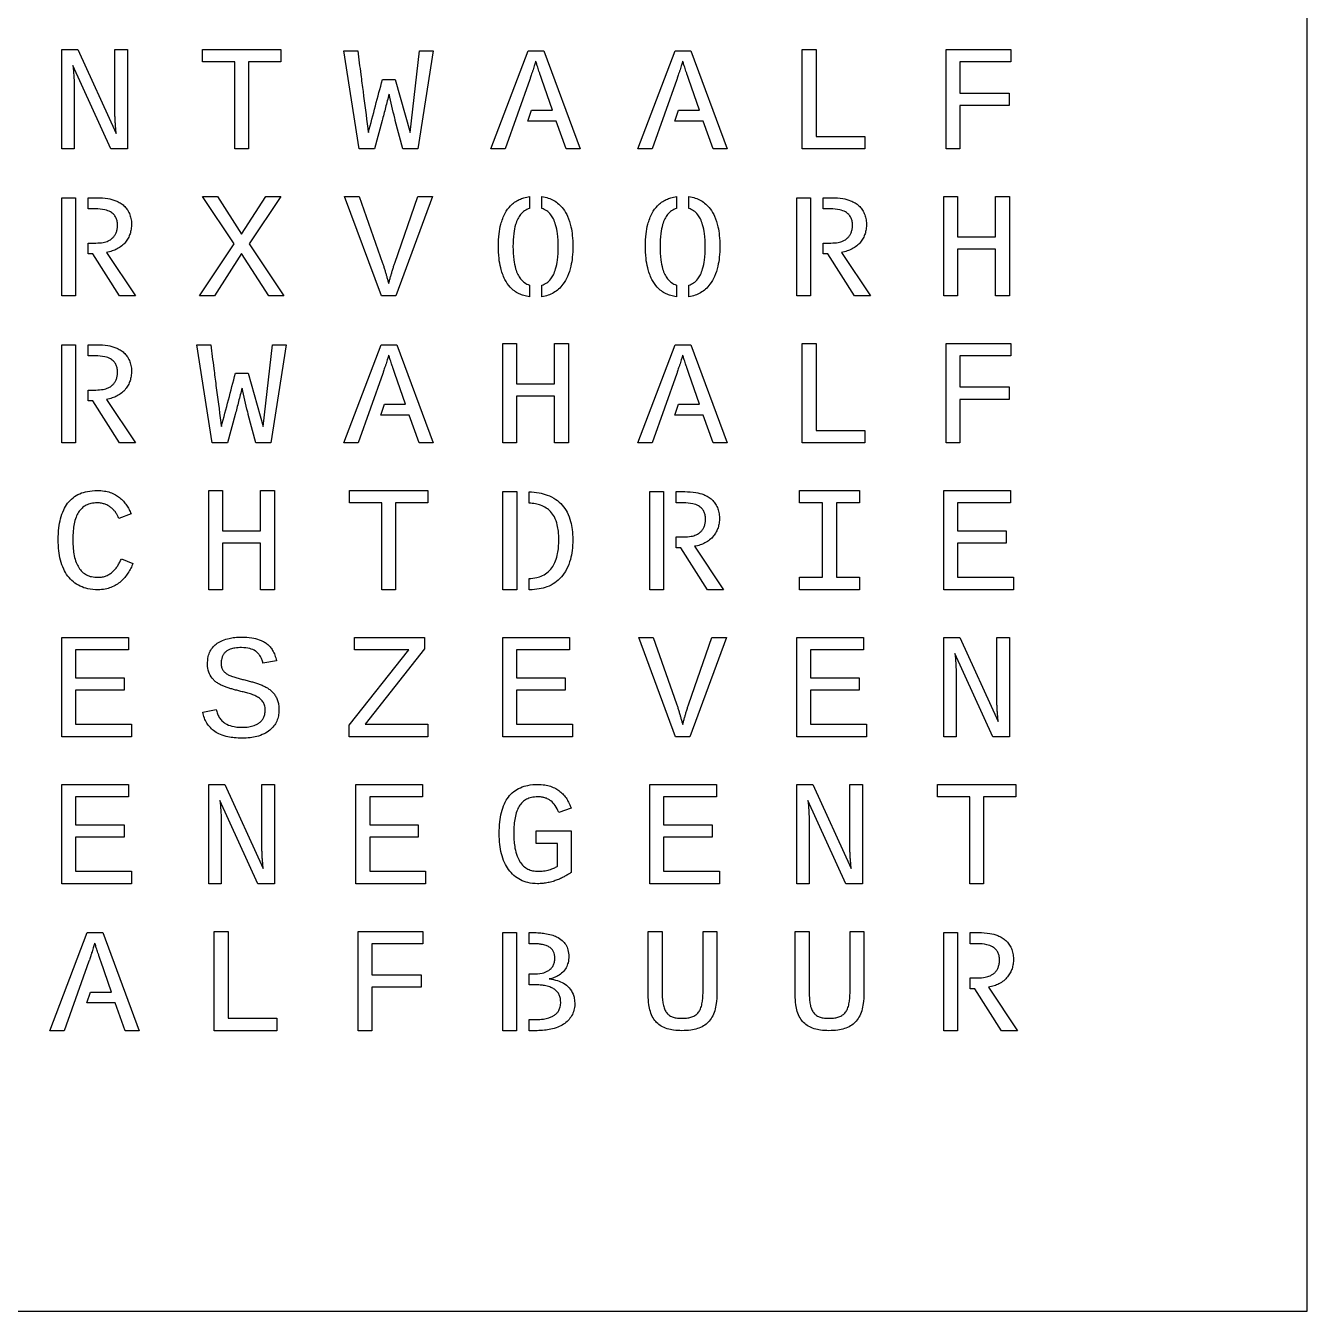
# Model space of a CAD drawing. Extents: x 0 to 550, y 0 to 550.
# Drawn here: x 259.4 to 550, y 0 to 291.6 of the extents above; entities that cross this region are included whole.
import ezdxf

# ---------------------------------------------------------------- set-up
doc = ezdxf.new("R2010")
doc.units = 0
doc.header["$MEASUREMENT"] = 0
for name, color, linetype in [('Rectangle', 7, 'Continuous'), ('ShapeString084', 7, 'Continuous'), ('ShapeString085', 7, 'Continuous'), ('ShapeString086', 7, 'Continuous'), ('ShapeString087', 7, 'Continuous'), ('ShapeString088', 7, 'Continuous'), ('ShapeString089', 7, 'Continuous'), ('ShapeString090', 7, 'Continuous'), ('ShapeString097', 7, 'Continuous'), ('ShapeString098', 7, 'Continuous'), ('ShapeString099', 7, 'Continuous'), ('ShapeString100', 7, 'Continuous'), ('ShapeString101', 7, 'Continuous'), ('ShapeString102', 7, 'Continuous'), ('ShapeString103', 7, 'Continuous'), ('ShapeString110', 7, 'Continuous'), ('ShapeString111', 7, 'Continuous'), ('ShapeString112', 7, 'Continuous'), ('ShapeString113', 7, 'Continuous'), ('ShapeString114', 7, 'Continuous'), ('ShapeString115', 7, 'Continuous'), ('ShapeString116', 7, 'Continuous'), ('ShapeString123', 7, 'Continuous'), ('ShapeString124', 7, 'Continuous'), ('ShapeString125', 7, 'Continuous'), ('ShapeString126', 7, 'Continuous'), ('ShapeString127', 7, 'Continuous'), ('ShapeString128', 7, 'Continuous'), ('ShapeString129', 7, 'Continuous'), ('ShapeString136', 7, 'Continuous'), ('ShapeString137', 7, 'Continuous'), ('ShapeString138', 7, 'Continuous'), ('ShapeString139', 7, 'Continuous'), ('ShapeString140', 7, 'Continuous'), ('ShapeString141', 7, 'Continuous'), ('ShapeString142', 7, 'Continuous'), ('ShapeString149', 7, 'Continuous'), ('ShapeString150', 7, 'Continuous'), ('ShapeString151', 7, 'Continuous'), ('ShapeString152', 7, 'Continuous'), ('ShapeString153', 7, 'Continuous'), ('ShapeString154', 7, 'Continuous'), ('ShapeString155', 7, 'Continuous'), ('ShapeString162', 7, 'Continuous'), ('ShapeString163', 7, 'Continuous'), ('ShapeString164', 7, 'Continuous'), ('ShapeString165', 7, 'Continuous'), ('ShapeString166', 7, 'Continuous'), ('ShapeString167', 7, 'Continuous'), ('ShapeString168', 7, 'Continuous')]:
    doc.layers.add(name, color=color, linetype=linetype)

msp = doc.modelspace()

# ---------------------------------------------------------------- linework, layer by layer
at = {"layer": 'Rectangle', "flags": 128}
msp.add_lwpolyline([(0, 0), (550, 0), (550, 550), (0, 550), (0, 0)], dxfattribs=at)
at = {"layer": 'ShapeString084', "flags": 128}
msp.add_lwpolyline([(279.92, 267.13, -0.003818), (279.85, 267.8, -0.003341), (279.78, 268.57, -0.006562), (279.72, 269.22, -0.005258), (279.67, 270.03, -0.006782), (279.63, 270.85, -0.006538), (279.62, 271.71), (279.62, 286.15), (282.46, 286.15), (282.46, 263.64), (278.67, 263.64), (270.09, 282.54, -0.000685), (270.16, 281.82, -0.000646), (270.22, 281.06, -0.005635), (270.27, 280.43, -0.004826), (270.31, 279.68, -0.006968), (270.35, 278.94, -0.00794), (270.36, 278.29), (270.36, 263.64), (267.55, 263.64), (267.55, 286.15), (271.21, 286.15), (279.92, 267.13)], format="xyb", dxfattribs=at)
at = {"layer": 'ShapeString085', "flags": 128}
msp.add_lwpolyline([(317.21, 286.15), (317.21, 283.34), (309.91, 283.34), (309.91, 263.64), (306.78, 263.64), (306.78, 283.34), (299.47, 283.34), (299.47, 286.15), (317.21, 286.15)], dxfattribs=at)
at = {"layer": 'ShapeString086', "flags": 128}
msp.add_lwpolyline([(343.18, 279.39), (346.57, 267.37), (348.69, 285.89), (351.8, 285.89), (348.33, 263.64), (344.9, 263.64), (343.19, 270.03, 0.001506), (343.06, 270.6, 0.000159), (341.77, 276.01, 0.000595), (340.98, 273.01, 0.0006), (340.21, 270.03), (338.46, 263.64), (335.03, 263.64), (331.55, 285.89), (334.67, 285.89, 0.000085), (335.37, 280.47, 0.00012), (335.87, 276.62, 0.000569), (336.96, 268.25, 0.005392), (337.09, 267.37, 0.000342), (338.69, 273.37, 0.000341), (340.29, 279.39), (343.18, 279.39)], format="xyb", dxfattribs=at)
at = {"layer": 'ShapeString087', "flags": 128}
msp.add_lwpolyline([(376.44, 279.37, -0.000968), (376.13, 280.26, -0.002249), (376, 280.65, -0.003753), (375.77, 281.28, -0.004226), (375.58, 281.85, 0.00036), (375.39, 282.44, 0.000476), (375.25, 282.88, 0.000745), (375.1, 283.32, 0.001649), (375.04, 283.51, 0.006409), (374.98, 283.32, 0.002846), (374.84, 282.87, -0.002773), (374.71, 282.43, -0.002084), (374.52, 281.84, -0.001507), (374.33, 281.27, -0.001325), (374.11, 280.62, -0.000655), (373.81, 279.67, -0.002101), (373.71, 279.37), (368.11, 263.64), (364.88, 263.64), (373.29, 285.89), (376.87, 285.89), (385.13, 263.64), (381.93, 263.64), (379.65, 269.94), (373.25, 269.94), (374.05, 272.4), (378.85, 272.4), (376.44, 279.37)], format="xyb", dxfattribs=at)
at = {"layer": 'ShapeString088', "flags": 128}
msp.add_lwpolyline([(418.46, 263.64), (415.26, 263.64), (412.99, 269.94), (406.58, 269.94), (407.38, 272.4), (412.19, 272.4), (409.78, 279.37, -0.001043), (409.46, 280.26, -0.002423), (409.33, 280.65, -0.003753), (409.1, 281.28, -0.004226), (408.91, 281.85, 0.000528), (408.72, 282.44, 0.000698), (408.58, 282.88, 0.000584), (408.44, 283.32, 0.001295), (408.37, 283.51, 0.006409), (408.31, 283.32, 0.002846), (408.17, 282.87, -0.002773), (408.04, 282.43, -0.002084), (407.86, 281.84, -0.001322), (407.67, 281.27, -0.001163), (407.45, 280.62, -0.000599), (407.14, 279.67, -0.00192), (407.04, 279.37), (401.45, 263.64), (398.22, 263.64), (406.62, 285.89), (410.21, 285.89), (418.46, 263.64)], format="xyb", dxfattribs=at)
at = {"layer": 'ShapeString089', "flags": 128}
msp.add_lwpolyline([(435.46, 263.64), (435.46, 286.15), (438.61, 286.15), (438.61, 266.46), (449.69, 266.46), (449.69, 263.64), (435.46, 263.64)], dxfattribs=at)
at = {"layer": 'ShapeString090', "flags": 128}
msp.add_lwpolyline([(471.24, 283.34), (471.24, 276.3), (482.38, 276.3), (482.38, 273.49), (471.24, 273.49), (471.24, 263.64), (468.08, 263.64), (468.08, 286.15), (482.78, 286.15), (482.78, 283.34), (471.24, 283.34)], dxfattribs=at)
at = {"layer": 'ShapeString097', "flags": 128}
msp.add_lwpolyline([(267.55, 252.56), (270.69, 252.56), (270.69, 230.31), (267.55, 230.31), (267.55, 252.56)], dxfattribs=at)
msp.add_lwpolyline([(277.7, 240.16), (284.29, 230.31), (280.67, 230.31), (274.63, 239.79), (273.52, 239.79), (273.52, 242.28), (275.32, 242.28, 0.044113), (276.96, 242.42, 0.061396), (278.09, 242.77, 0.047574), (278.73, 243.14, 0.052496), (279.24, 243.58, 0.053941), (279.64, 244.12, 0.050045), (279.95, 244.78, 0.041747), (280.14, 245.54, 0.039939), (280.2, 246.36, 0.052603), (280.1, 247.32, 0.064598), (279.84, 248.07, 0.076008), (279.35, 248.76, 0.070169), (278.62, 249.32, 0.079231), (277.33, 249.81, 0.050697), (275.19, 250.03), (273.52, 250.03), (273.52, 252.56), (275.5, 252.56, -0.039451), (278.02, 252.36, -0.054414), (279.79, 251.87, -0.043009), (280.82, 251.36, -0.048743), (281.64, 250.74, -0.054186), (282.35, 249.94, -0.052419), (282.89, 248.97, -0.050545), (283.25, 247.81, -0.050551), (283.37, 246.61, -0.036551), (283.28, 245.39, -0.042367), (283.04, 244.37, -0.048434), (282.63, 243.4, -0.046885), (282.03, 242.51, -0.051681), (281.15, 241.63, -0.050767), (280.09, 240.93, -0.042549), (279.01, 240.47, -0.037011), (277.7, 240.16)], format="xyb", dxfattribs=at)
at = {"layer": 'ShapeString098', "flags": 128}
msp.add_lwpolyline([(310.04, 242.07), (317.89, 230.31), (314.5, 230.31), (308.34, 239.88), (302.19, 230.31), (298.81, 230.31), (306.66, 242.07), (299.49, 252.82), (302.87, 252.82), (308.34, 244.26), (313.83, 252.82), (317.21, 252.82), (310.04, 242.07)], dxfattribs=at)
at = {"layer": 'ShapeString099', "flags": 128}
msp.add_lwpolyline([(348.32, 252.82), (351.63, 252.82), (343.31, 230.31), (340.05, 230.31), (331.71, 252.82), (335.03, 252.82), (340.31, 237.74, -0.006562), (340.56, 236.99, -0.006122), (340.81, 236.18, -0.001753), (341.05, 235.36, -0.002033), (341.25, 234.66, -0.00215), (341.48, 233.86, -0.002222), (341.69, 233.08, -0.00277), (341.9, 233.82, -0.002565), (342.12, 234.63, -0.001488), (342.32, 235.32, -0.001265), (342.56, 236.13, -0.003651), (342.82, 236.96, -0.003825), (343.08, 237.74), (348.32, 252.82)], format="xyb", dxfattribs=at)
at = {"layer": 'ShapeString100', "flags": 128}
for points in [[(369.88, 241.48, 0.02956), (370.06, 238.48, 0.042871), (370.48, 236.45, 0.040471), (370.99, 235.13, 0.051517), (371.58, 234.18, 0.073789), (372.51, 233.29, 0.077781), (373.61, 232.74), (373.61, 230.08, -0.037379), (372.34, 230.36, -0.041567), (371.25, 230.78, -0.046305), (370.2, 231.42, -0.045903), (369.27, 232.25, -0.071569), (368.05, 234.02, -0.054979), (367.09, 236.64, -0.033818), (366.71, 238.8, -0.026594), (366.56, 241.59, -0.028306), (366.72, 244.39, -0.036685), (367.12, 246.52, -0.056189), (368.11, 249.04, -0.072303), (369.34, 250.75, -0.045189), (370.26, 251.53, -0.045174), (371.3, 252.14, -0.040111), (372.37, 252.54, -0.036027), (373.61, 252.8), (373.61, 250.13, 0.07998), (372.51, 249.6, 0.076139), (371.57, 248.72, 0.052647), (370.99, 247.78, 0.041057), (370.47, 246.47, 0.042868), (370.06, 244.46, 0.029404), (369.88, 241.48)], [(376.41, 250.13), (376.41, 252.82, -0.044905), (377.88, 252.48, -0.049672), (379.13, 251.92, -0.052189), (380.27, 251.11, -0.04926), (381.27, 250.03, -0.061696), (382.27, 248.34, -0.048636), (383.03, 245.97, -0.029729), (383.33, 244.02, -0.023728), (383.45, 241.54, -0.024882), (383.32, 239.05, -0.030613), (383, 237.04, -0.047019), (382.23, 234.68, -0.057171), (381.2, 232.91, -0.048918), (380.22, 231.82, -0.051949), (379.1, 231, -0.049713), (377.87, 230.44, -0.045065), (376.41, 230.08), (376.41, 232.72, 0.08097), (377.52, 233.24, 0.07678), (378.46, 234.13, 0.052577), (379.04, 235.07, 0.040861), (379.55, 236.4, 0.042482), (379.96, 238.41, 0.029115), (380.14, 241.41, 0.029284), (379.96, 244.41, 0.042633), (379.55, 246.43, 0.040699), (379.04, 247.76, 0.052152), (378.45, 248.7, 0.075576), (377.52, 249.59, 0.07971), (376.41, 250.13)]]:
    msp.add_lwpolyline(points, format="xyb", dxfattribs=at)
at = {"layer": 'ShapeString101', "flags": 128}
for points in [[(399.9, 241.59, -0.028255), (400.06, 244.39, -0.036624), (400.46, 246.52, -0.056189), (401.44, 249.04, -0.072303), (402.68, 250.75, -0.045189), (403.59, 251.53, -0.045174), (404.63, 252.14, -0.040111), (405.7, 252.54, -0.036027), (406.94, 252.8), (406.94, 250.13, 0.07998), (405.84, 249.6, 0.076139), (404.9, 248.72, 0.052647), (404.32, 247.78, 0.041057), (403.81, 246.47, 0.042868), (403.39, 244.46, 0.029404), (403.22, 241.48, 0.02956), (403.39, 238.48, 0.042871), (403.81, 236.45, 0.040471), (404.33, 235.13, 0.051517), (404.91, 234.18, 0.073789), (405.84, 233.29, 0.077781), (406.94, 232.74), (406.94, 230.08, -0.037379), (405.67, 230.36, -0.041567), (404.58, 230.78, -0.046305), (403.53, 231.42, -0.045903), (402.61, 232.25, -0.071569), (401.39, 234.02, -0.054979), (400.43, 236.64, -0.033758), (400.05, 238.8, -0.026544), (399.9, 241.59)], [(414.6, 250.03, -0.061696), (415.6, 248.34, -0.048636), (416.36, 245.97, -0.029729), (416.66, 244.02, -0.023728), (416.78, 241.54, -0.024882), (416.66, 239.05, -0.030613), (416.33, 237.04, -0.047019), (415.56, 234.68, -0.057171), (414.54, 232.91, -0.048918), (413.55, 231.82, -0.051949), (412.43, 231, -0.049713), (411.2, 230.44, -0.045065), (409.75, 230.08), (409.75, 232.72, 0.08097), (410.85, 233.24, 0.07678), (411.79, 234.13, 0.052577), (412.37, 235.07, 0.040861), (412.89, 236.4, 0.042482), (413.3, 238.41, 0.029115), (413.47, 241.41, 0.029284), (413.3, 244.41, 0.042633), (412.88, 246.43, 0.040699), (412.37, 247.76, 0.052152), (411.79, 248.7, 0.075576), (410.85, 249.59, 0.07971), (409.75, 250.13), (409.75, 252.82, -0.044905), (411.22, 252.48, -0.049672), (412.46, 251.92, -0.052189), (413.6, 251.11, -0.04926), (414.6, 250.03)]]:
    msp.add_lwpolyline(points, format="xyb", dxfattribs=at)
at = {"layer": 'ShapeString102', "flags": 128}
msp.add_lwpolyline([(434.22, 252.56), (437.35, 252.56), (437.35, 230.31), (434.22, 230.31), (434.22, 252.56)], dxfattribs=at)
msp.add_lwpolyline([(441.3, 239.79), (440.19, 239.79), (440.19, 242.28), (441.99, 242.28, 0.044113), (443.63, 242.42, 0.061403), (444.76, 242.77, 0.047591), (445.4, 243.14, 0.052519), (445.9, 243.58, 0.053965), (446.31, 244.12, 0.050063), (446.62, 244.78, 0.041747), (446.81, 245.54, 0.039939), (446.87, 246.36, 0.052586), (446.77, 247.32, 0.064579), (446.5, 248.07, 0.076001), (446.01, 248.76, 0.070174), (445.29, 249.32, 0.079254), (444, 249.81, 0.050712), (441.86, 250.03), (440.19, 250.03), (440.19, 252.56), (442.17, 252.56, -0.03946), (444.69, 252.36, -0.05442), (446.45, 251.87, -0.043002), (447.49, 251.36, -0.048729), (448.31, 250.74, -0.054159), (449.01, 249.94, -0.052392), (449.55, 248.97, -0.050545), (449.91, 247.81, -0.050551), (450.04, 246.61, -0.036551), (449.95, 245.39, -0.042367), (449.71, 244.37, -0.048209), (449.3, 243.4, -0.046707), (448.7, 242.51, -0.051703), (447.82, 241.63, -0.050778), (446.76, 240.93, -0.042542), (445.67, 240.47, -0.036999), (444.37, 240.16), (450.96, 230.31), (447.33, 230.31), (441.3, 239.79)], format="xyb", dxfattribs=at)
at = {"layer": 'ShapeString103', "flags": 128}
msp.add_lwpolyline([(479.31, 252.82), (482.46, 252.82), (482.46, 230.31), (479.31, 230.31), (479.31, 240.86), (470.71, 240.86), (470.71, 230.31), (467.55, 230.31), (467.55, 252.82), (470.71, 252.82), (470.71, 243.67), (479.31, 243.67), (479.31, 252.82)], dxfattribs=at)
at = {"layer": 'ShapeString110', "flags": 128}
msp.add_lwpolyline([(267.55, 219.22), (270.69, 219.22), (270.69, 196.98), (267.55, 196.98), (267.55, 219.22)], dxfattribs=at)
msp.add_lwpolyline([(282.03, 209.18, -0.051702), (281.15, 208.29, -0.050805), (280.09, 207.59, -0.042598), (279.01, 207.14, -0.037055), (277.7, 206.82), (284.29, 196.98), (280.67, 196.98), (274.63, 206.46), (273.52, 206.46), (273.52, 208.94), (275.32, 208.94, 0.04409), (276.96, 209.09, 0.061365), (278.09, 209.44, 0.047562), (278.73, 209.8, 0.052492), (279.24, 210.24, 0.053958), (279.64, 210.79, 0.050068), (279.95, 211.45, 0.04167), (280.14, 212.21, 0.039914), (280.2, 213.02, 0.052603), (280.1, 213.99, 0.064598), (279.84, 214.74, 0.076008), (279.35, 215.43, 0.070169), (278.62, 215.99, 0.079231), (277.33, 216.48, 0.050697), (275.19, 216.69), (273.52, 216.69), (273.52, 219.22), (275.5, 219.22, -0.039451), (278.02, 219.02, -0.054414), (279.79, 218.54, -0.043009), (280.82, 218.02, -0.048743), (281.64, 217.41, -0.054186), (282.35, 216.61, -0.052419), (282.89, 215.64, -0.050545), (283.25, 214.48, -0.050551), (283.37, 213.28, -0.036551), (283.28, 212.06, -0.042367), (283.04, 211.03, -0.048505), (282.63, 210.07, -0.04703), (282.03, 209.18)], format="xyb", dxfattribs=at)
at = {"layer": 'ShapeString111', "flags": 128}
msp.add_lwpolyline([(315, 196.98), (311.57, 196.98), (309.86, 203.36, 0.00142), (309.72, 203.93, 0.00015), (308.44, 209.34, 0.000662), (307.65, 206.34, 0.000668), (306.88, 203.36), (305.13, 196.98), (301.7, 196.98), (298.22, 219.22), (301.34, 219.22, 0.000085), (302.04, 213.8, 0.00012), (302.53, 209.96, 0.000568), (303.63, 201.58, 0.005378), (303.76, 200.7, 0.000308), (305.36, 206.7, 0.000307), (306.95, 212.73), (309.85, 212.73), (313.24, 200.7), (315.35, 219.22), (318.46, 219.22), (315, 196.98)], format="xyb", dxfattribs=at)
at = {"layer": 'ShapeString112', "flags": 128}
msp.add_lwpolyline([(339.96, 219.22), (343.54, 219.22), (351.8, 196.98), (348.6, 196.98), (346.32, 203.27), (339.91, 203.27), (340.72, 205.74), (345.52, 205.74), (343.11, 212.7, -0.001217), (342.8, 213.59, -0.00283), (342.66, 213.98, -0.003628), (342.44, 214.62, -0.004097), (342.24, 215.19, 0.000485), (342.06, 215.77, 0.000643), (341.91, 216.21, 0.000584), (341.77, 216.65, 0.001295), (341.7, 216.85, 0.006409), (341.64, 216.65, 0.002846), (341.51, 216.2, -0.002916), (341.37, 215.76, -0.002182), (341.19, 215.18, -0.001377), (341, 214.61, -0.001208), (340.78, 213.96, -0.000599), (340.47, 213, -0.00192), (340.38, 212.7), (334.78, 196.98), (331.55, 196.98), (339.96, 219.22)], format="xyb", dxfattribs=at)
at = {"layer": 'ShapeString113', "flags": 128}
msp.add_lwpolyline([(367.55, 219.49), (370.71, 219.49), (370.71, 210.34), (379.31, 210.34), (379.31, 219.49), (382.46, 219.49), (382.46, 196.98), (379.31, 196.98), (379.31, 207.53), (370.71, 207.53), (370.71, 196.98), (367.55, 196.98), (367.55, 219.49)], dxfattribs=at)
at = {"layer": 'ShapeString114', "flags": 128}
msp.add_lwpolyline([(418.46, 196.98), (415.26, 196.98), (412.99, 203.27), (406.58, 203.27), (407.38, 205.74), (412.19, 205.74), (409.78, 212.7, -0.001043), (409.46, 213.59, -0.002423), (409.33, 213.98, -0.003628), (409.1, 214.62, -0.004097), (408.91, 215.19, 0.000653), (408.72, 215.77, 0.000865), (408.58, 216.21, 0.000584), (408.44, 216.65, 0.001295), (408.37, 216.85, 0.006409), (408.31, 216.65, 0.002846), (408.17, 216.2, -0.002617), (408.04, 215.76, -0.001959), (407.86, 215.18, -0.001193), (407.67, 214.61, -0.001046), (407.45, 213.96, -0.000599), (407.14, 213, -0.00192), (407.04, 212.7), (401.45, 196.98), (398.22, 196.98), (406.62, 219.22), (410.21, 219.22), (418.46, 196.98)], format="xyb", dxfattribs=at)
at = {"layer": 'ShapeString115', "flags": 128}
msp.add_lwpolyline([(438.61, 199.79), (449.69, 199.79), (449.69, 196.98), (435.46, 196.98), (435.46, 219.49), (438.61, 219.49), (438.61, 199.79)], dxfattribs=at)
at = {"layer": 'ShapeString116', "flags": 128}
msp.add_lwpolyline([(482.78, 219.49), (482.78, 216.67), (471.24, 216.67), (471.24, 209.64), (482.38, 209.64), (482.38, 206.82), (471.24, 206.82), (471.24, 196.98), (468.08, 196.98), (468.08, 219.49), (482.78, 219.49)], dxfattribs=at)
at = {"layer": 'ShapeString123', "flags": 128}
msp.add_lwpolyline([(275.6, 183.34, 0.052788), (274.17, 183.19, 0.065436), (273.08, 182.8, 0.068793), (272.15, 182.15, 0.063873), (271.36, 181.22, 0.051134), (270.8, 180.11, 0.039988), (270.37, 178.6, 0.027769), (270.15, 177.04, 0.021311), (270.06, 175, 0.022619), (270.15, 172.96, 0.028428), (270.39, 171.36, 0.039658), (270.84, 169.82, 0.049509), (271.41, 168.68, 0.063877), (272.22, 167.7, 0.068494), (273.18, 167.02, 0.066084), (274.31, 166.61, 0.053079), (275.79, 166.46, 0.046572), (276.8, 166.55, 0.053142), (277.65, 166.81, 0.039587), (278.45, 167.23, 0.04135), (279.14, 167.75, 0.034353), (279.74, 168.39, 0.033843), (280.26, 169.1, 0.019877), (280.71, 169.88, 0.020157), (281.1, 170.68), (283.71, 169.63, -0.023045), (283.2, 168.53, -0.022289), (282.57, 167.43, -0.035826), (281.83, 166.43, -0.035346), (280.94, 165.52, -0.044177), (279.93, 164.77, -0.040989), (278.71, 164.16, -0.053085), (277.41, 163.79, -0.043299), (275.75, 163.64, -0.049952), (273.47, 163.87, -0.062213), (271.73, 164.46, -0.058337), (270.19, 165.45, -0.058711), (268.93, 166.76, -0.051939), (267.99, 168.34, -0.04476), (267.28, 170.35, -0.033661), (266.89, 172.45, -0.02828), (266.75, 175, -0.027625), (266.9, 177.66, -0.034602), (267.28, 179.76, -0.046141), (267.99, 181.76, -0.055758), (268.89, 183.26, -0.062851), (270.12, 184.5, -0.061893), (271.64, 185.42, -0.05775), (273.36, 185.95, -0.046194), (275.59, 186.15, -0.037357), (277.24, 186.03, -0.047122), (278.51, 185.71, -0.040972), (279.71, 185.19, -0.046368), (280.68, 184.55, -0.037466), (281.52, 183.75, -0.03823), (282.23, 182.85, -0.026674), (282.81, 181.87, -0.027349), (283.27, 180.85), (280.5, 179.82, 0.029651), (280.21, 180.46, 0.027229), (279.82, 181.12, 0.038056), (279.35, 181.72, 0.037799), (278.79, 182.24, 0.044587), (278.16, 182.67, 0.040234), (277.39, 183.03, 0.04905), (276.57, 183.26, 0.042579), (275.6, 183.34)], format="xyb", dxfattribs=at)
at = {"layer": 'ShapeString124', "flags": 128}
msp.add_lwpolyline([(304.04, 174.19), (304.04, 163.64), (300.89, 163.64), (300.89, 186.15), (304.04, 186.15), (304.04, 177.01), (312.65, 177.01), (312.65, 186.15), (315.79, 186.15), (315.79, 163.64), (312.65, 163.64), (312.65, 174.19), (304.04, 174.19)], dxfattribs=at)
at = {"layer": 'ShapeString125', "flags": 128}
msp.add_lwpolyline([(350.54, 186.15), (350.54, 183.34), (343.24, 183.34), (343.24, 163.64), (340.11, 163.64), (340.11, 183.34), (332.8, 183.34), (332.8, 186.15), (350.54, 186.15)], dxfattribs=at)
at = {"layer": 'ShapeString126', "flags": 128}
msp.add_lwpolyline([(370.72, 163.64), (367.55, 163.64), (367.55, 185.89), (370.72, 185.89), (370.72, 163.64)], dxfattribs=at)
msp.add_lwpolyline([(378.4, 181.38, 0.062547), (377.43, 182.18, 0.055357), (376.15, 182.8, 0.038538), (374.99, 183.11, 0.031458), (373.52, 183.29), (373.52, 185.87, -0.034599), (375.81, 185.61, -0.042573), (377.62, 185.12, -0.060035), (379.57, 184.14, -0.065952), (381.06, 182.82, -0.061561), (382.15, 181.22, -0.053017), (382.95, 179.13, -0.035875), (383.3, 177.29, -0.029186), (383.44, 174.98, -0.029654), (383.29, 172.51, -0.036268), (382.9, 170.52, -0.052681), (382.04, 168.28, -0.060513), (380.86, 166.54, -0.062245), (379.38, 165.22, -0.061338), (377.59, 164.29, -0.048833), (375.83, 163.82, -0.040806), (373.65, 163.64), (373.52, 163.64), (373.52, 166.21, 0.04753), (375.25, 166.4, 0.05845), (376.58, 166.85, 0.072562), (377.87, 167.7, 0.070135), (378.9, 168.92, 0.051454), (379.52, 170.17, 0.041232), (380, 171.85, 0.026479), (380.2, 173.25, 0.021611), (380.27, 174.98, 0.025877), (380.17, 176.9, 0.033266), (379.92, 178.37, 0.057566), (379.26, 180.17, 0.074105), (378.4, 181.38)], format="xyb", dxfattribs=at)
at = {"layer": 'ShapeString127', "flags": 128}
msp.add_lwpolyline([(400.89, 185.89), (404.02, 185.89), (404.02, 163.64), (400.89, 163.64), (400.89, 185.89)], dxfattribs=at)
msp.add_lwpolyline([(414, 163.64), (407.96, 173.13), (406.86, 173.13), (406.86, 175.61), (408.66, 175.61, 0.04409), (410.29, 175.76, 0.061373), (411.42, 176.1, 0.047579), (412.07, 176.47, 0.052515), (412.57, 176.91, 0.053981), (412.98, 177.45, 0.050085), (413.29, 178.12, 0.041772), (413.47, 178.88, 0.039914), (413.54, 179.69, 0.052586), (413.44, 180.66, 0.064579), (413.17, 181.41, 0.076001), (412.68, 182.1, 0.070174), (411.96, 182.66, 0.079254), (410.66, 183.14, 0.050712), (408.53, 183.36), (406.86, 183.36), (406.86, 185.89), (408.83, 185.89, -0.03946), (411.35, 185.69, -0.05442), (413.12, 185.21, -0.043002), (414.16, 184.69, -0.048729), (414.98, 184.08, -0.054159), (415.68, 183.27, -0.052392), (416.22, 182.31, -0.050401), (416.58, 181.15, -0.050428), (416.7, 179.94, -0.036442), (416.61, 178.73, -0.042252), (416.37, 177.7, -0.048369), (415.96, 176.74, -0.046869), (415.36, 175.84, -0.051739), (414.48, 174.96, -0.050821), (413.42, 174.26, -0.042579), (412.34, 173.81, -0.037028), (411.03, 173.49), (417.63, 163.64), (414, 163.64)], format="xyb", dxfattribs=at)
at = {"layer": 'ShapeString128', "flags": 128}
msp.add_lwpolyline([(448.45, 186.15), (448.45, 183.34), (443.24, 183.34), (443.24, 166.46), (448.45, 166.46), (448.45, 163.64), (434.88, 163.64), (434.88, 166.46), (440.09, 166.46), (440.09, 183.34), (434.88, 183.34), (434.88, 186.15), (448.45, 186.15)], dxfattribs=at)
at = {"layer": 'ShapeString129', "flags": 128}
msp.add_lwpolyline([(482.71, 186.15), (482.71, 183.34), (470.71, 183.34), (470.71, 177.01), (481.72, 177.01), (481.72, 174.19), (470.71, 174.19), (470.71, 166.46), (483.38, 166.46), (483.38, 163.64), (467.55, 163.64), (467.55, 186.15), (482.71, 186.15)], dxfattribs=at)
at = {"layer": 'ShapeString136', "flags": 128}
msp.add_lwpolyline([(281.72, 140.86), (270.71, 140.86), (270.71, 133.12), (283.38, 133.12), (283.38, 130.31), (267.55, 130.31), (267.55, 152.82), (282.71, 152.82), (282.71, 150), (270.71, 150), (270.71, 143.67), (281.72, 143.67), (281.72, 140.86)], dxfattribs=at)
at = {"layer": 'ShapeString137', "flags": 128}
msp.add_lwpolyline([(304.28, 141.76, -0.022833), (303.53, 142.11, -0.023709), (302.84, 142.52, -0.037416), (302.21, 143, -0.038414), (301.68, 143.56, -0.088434), (300.9, 144.98, -0.081906), (300.61, 146.71, -0.049421), (300.79, 148.5, -0.07155), (301.21, 149.68, -0.060709), (301.92, 150.7, -0.062121), (302.83, 151.51, -0.052984), (303.99, 152.14, -0.044248), (305.49, 152.61, -0.029739), (306.78, 152.82, -0.024481), (308.36, 152.9, -0.036311), (310.66, 152.73, -0.04884), (312.32, 152.32, -0.037617), (313.29, 151.89, -0.042746), (314.08, 151.37, -0.049602), (314.81, 150.68, -0.049857), (315.38, 149.86, -0.036835), (315.87, 148.84, -0.03079), (316.27, 147.55), (313.18, 147.02, 0.037876), (312.92, 147.86, 0.044274), (312.59, 148.54, 0.054284), (312.09, 149.2, 0.055578), (311.47, 149.72, 0.085547), (310.21, 150.29, 0.062356), (308.34, 150.52, 0.036962), (306.81, 150.41, 0.052227), (305.76, 150.14, 0.044046), (305.12, 149.84, 0.051645), (304.64, 149.48, 0.060641), (304.22, 148.99, 0.059255), (303.92, 148.4, 0.049543), (303.75, 147.74, 0.039408), (303.68, 146.88, 0.070313), (303.8, 146.06, 0.079711), (304.11, 145.4, 0.059805), (304.61, 144.85, 0.053041), (305.29, 144.38, 0.029974), (306.07, 144.03, 0.025048), (307.04, 143.72, 0.000554), (308.04, 143.46, 0.000542), (309.06, 143.19, -0.003098), (310.09, 142.92, -0.00341), (311.01, 142.66, -0.015374), (311.92, 142.38, -0.016065), (312.78, 142.06, -0.02417), (313.62, 141.68, -0.025785), (314.36, 141.25, -0.043001), (315.05, 140.73, -0.043033), (315.64, 140.1, -0.047703), (316.11, 139.39, -0.042858), (316.5, 138.52, -0.049119), (316.72, 137.6, -0.035759), (316.81, 136.31, -0.051249), (316.68, 135.04, -0.051357), (316.3, 133.83, -0.062202), (315.66, 132.75, -0.058509), (314.74, 131.79, -0.058916), (313.44, 130.97, -0.050552), (311.77, 130.35, -0.034401), (310.3, 130.08, -0.028144), (308.47, 129.98, -0.023106), (306.68, 130.06, -0.028585), (305.24, 130.28, -0.045252), (303.52, 130.8, -0.056557), (302.26, 131.5, -0.050788), (301.26, 132.37, -0.051521), (300.46, 133.42, -0.045466), (299.92, 134.53, -0.040148), (299.52, 135.88), (302.57, 136.5, 0.040051), (302.87, 135.5, 0.046556), (303.28, 134.7, 0.055508), (303.88, 133.94, 0.055672), (304.64, 133.34, 0.082093), (306.13, 132.71, 0.05918), (308.36, 132.44, 0.035741), (309.99, 132.56, 0.048547), (311.16, 132.84, 0.038234), (311.85, 133.15, 0.043905), (312.4, 133.51, 0.051795), (312.91, 134, 0.052224), (313.31, 134.59, 0.070384), (313.59, 135.35, 0.053186), (313.7, 136.42, 0.071918), (313.55, 137.47, 0.088091), (313.16, 138.25, 0.058927), (312.56, 138.89, 0.053427), (311.75, 139.43, 0.03133), (310.86, 139.84, 0.027095), (309.78, 140.18, 0.001739), (308.69, 140.46, 0.00194), (307.71, 140.71, -0.00253), (306.75, 140.96, -0.002875), (305.9, 141.2, -0.013012), (305.07, 141.46, -0.013409), (304.28, 141.76)], format="xyb", dxfattribs=at)
at = {"layer": 'ShapeString138', "flags": 128}
msp.add_lwpolyline([(350.6, 130.31), (332.76, 130.31), (332.76, 132.91), (346.25, 149.99), (333.96, 150), (333.96, 152.82), (349.82, 152.82), (349.82, 150.28), (336.33, 133.12), (350.6, 133.12), (350.6, 130.31)], dxfattribs=at)
at = {"layer": 'ShapeString139', "flags": 128}
msp.add_lwpolyline([(383.38, 133.12), (383.38, 130.31), (367.55, 130.31), (367.55, 152.82), (382.71, 152.82), (382.71, 150), (370.71, 150), (370.71, 143.67), (381.72, 143.67), (381.72, 140.86), (370.71, 140.86), (370.71, 133.12), (383.38, 133.12)], dxfattribs=at)
at = {"layer": 'ShapeString140', "flags": 128}
msp.add_lwpolyline([(406.71, 130.31), (398.38, 152.82), (401.7, 152.82), (406.98, 137.74, -0.006562), (407.23, 136.99, -0.006122), (407.48, 136.18, -0.001622), (407.72, 135.36, -0.001881), (407.92, 134.66, -0.002292), (408.15, 133.86, -0.002368), (408.36, 133.08, -0.00277), (408.56, 133.82, -0.002565), (408.79, 134.63, -0.001669), (408.99, 135.32, -0.001418), (409.23, 136.13, -0.003515), (409.49, 136.96, -0.003684), (409.75, 137.74), (414.99, 152.82), (418.3, 152.82), (409.98, 130.31), (406.71, 130.31)], format="xyb", dxfattribs=at)
at = {"layer": 'ShapeString141', "flags": 128}
msp.add_lwpolyline([(437.38, 150), (437.38, 143.67), (448.39, 143.67), (448.39, 140.86), (437.38, 140.86), (437.38, 133.12), (450.05, 133.12), (450.05, 130.31), (434.22, 130.31), (434.22, 152.82), (449.38, 152.82), (449.38, 150), (437.38, 150)], dxfattribs=at)
at = {"layer": 'ShapeString142', "flags": 128}
msp.add_lwpolyline([(479.92, 133.79, -0.003818), (479.85, 134.46, -0.003341), (479.78, 135.23, -0.006601), (479.72, 135.88, -0.005274), (479.67, 136.7, -0.006799), (479.63, 137.52, -0.006538), (479.62, 138.38), (479.62, 152.82), (482.46, 152.82), (482.46, 130.31), (478.67, 130.31), (470.09, 149.2, -0.0007), (470.16, 148.49, -0.000659), (470.22, 147.73, -0.005669), (470.27, 147.09, -0.004841), (470.31, 146.34, -0.006988), (470.35, 145.61, -0.00794), (470.36, 144.96), (470.36, 130.31), (467.55, 130.31), (467.55, 152.82), (471.21, 152.82), (479.92, 133.79)], format="xyb", dxfattribs=at)
at = {"layer": 'ShapeString149', "flags": 128}
msp.add_lwpolyline([(282.71, 119.49), (282.71, 116.67), (270.71, 116.67), (270.71, 110.34), (281.72, 110.34), (281.72, 107.53), (270.71, 107.53), (270.71, 99.79), (283.38, 99.79), (283.38, 96.98), (267.55, 96.98), (267.55, 119.49), (282.71, 119.49)], dxfattribs=at)
at = {"layer": 'ShapeString150', "flags": 128}
msp.add_lwpolyline([(312.95, 119.49), (315.79, 119.49), (315.79, 96.98), (312, 96.98), (303.43, 115.87, -0.000668), (303.49, 115.15, -0.000631), (303.56, 114.4, -0.005635), (303.61, 113.76, -0.004826), (303.65, 113.01, -0.006988), (303.68, 112.28, -0.00794), (303.69, 111.63), (303.69, 96.98), (300.89, 96.98), (300.89, 119.49), (304.55, 119.49), (313.25, 100.46, -0.003861), (313.18, 101.13, -0.003369), (313.11, 101.9, -0.006601), (313.05, 102.55, -0.005274), (313, 103.36, -0.006795), (312.97, 104.19, -0.006542), (312.95, 105.04), (312.95, 119.49)], format="xyb", dxfattribs=at)
at = {"layer": 'ShapeString151', "flags": 128}
msp.add_lwpolyline([(348.39, 107.53), (337.38, 107.53), (337.38, 99.79), (350.05, 99.79), (350.05, 96.98), (334.22, 96.98), (334.22, 119.49), (349.38, 119.49), (349.38, 116.67), (337.38, 116.67), (337.38, 110.34), (348.39, 110.34), (348.39, 107.53)], dxfattribs=at)
at = {"layer": 'ShapeString152', "flags": 128}
msp.add_lwpolyline([(378.48, 115.75, 0.051705), (377.84, 116.17, 0.048291), (377.07, 116.47, 0.037708), (376.36, 116.62, 0.032236), (375.5, 116.67, 0.05247), (374.05, 116.52, 0.066635), (372.97, 116.13, 0.069592), (372.05, 115.48, 0.06538), (371.29, 114.54, 0.051171), (370.76, 113.44, 0.039764), (370.35, 111.92, 0.025455), (370.14, 110.36, 0.019855), (370.06, 108.33, 0.020369), (370.13, 106.5, 0.025389), (370.33, 105.05, 0.042046), (370.82, 103.25, 0.054887), (371.45, 101.97, 0.064865), (372.29, 100.98, 0.070528), (373.27, 100.3, 0.062624), (374.34, 99.93, 0.052454), (375.69, 99.79, 0.02233), (376.47, 99.82, 0.02544), (377.16, 99.92, 0.013461), (377.84, 100.07, 0.016173), (378.39, 100.23, 0.014724), (378.95, 100.42, 0.019819), (379.35, 100.59, 0.011027), (379.75, 100.8, 0.019074), (379.97, 100.93), (379.97, 106.12), (375.14, 106.12), (375.14, 108.93), (383.04, 108.93), (383.04, 99.5, -0.00908), (382.44, 99.12, -0.007178), (381.67, 98.66, -0.018775), (380.87, 98.25, -0.016373), (379.93, 97.84, -0.020331), (378.96, 97.51, -0.017973), (377.84, 97.22, -0.0277), (376.7, 97.04, -0.024922), (375.42, 96.98, -0.054194), (373.27, 97.21, -0.065186), (371.58, 97.82, -0.05832), (370.09, 98.84, -0.057879), (368.87, 100.19, -0.049443), (367.97, 101.77, -0.042492), (367.28, 103.77, -0.033412), (366.89, 105.86, -0.028814), (366.75, 108.33, -0.026367), (366.89, 111.02, -0.033393), (367.26, 113.11, -0.045727), (367.95, 115.11, -0.055888), (368.84, 116.61, -0.063725), (370.06, 117.85, -0.063029), (371.56, 118.75, -0.058602), (373.26, 119.28, -0.046575), (375.48, 119.49, -0.036846), (377.11, 119.37, -0.046349), (378.37, 119.06, -0.042003), (379.56, 118.54, -0.046993), (380.52, 117.9, -0.043561), (381.37, 117.11, -0.043901), (382.06, 116.19, -0.02807), (382.62, 115.17, -0.027275), (383.07, 114.07), (380.25, 113.16, 0.060024), (379.45, 114.7, 0.073308), (378.48, 115.75)], format="xyb", dxfattribs=at)
at = {"layer": 'ShapeString153', "flags": 128}
msp.add_lwpolyline([(416.04, 119.49), (416.04, 116.67), (404.04, 116.67), (404.04, 110.34), (415.06, 110.34), (415.06, 107.53), (404.04, 107.53), (404.04, 99.79), (416.71, 99.79), (416.71, 96.98), (400.89, 96.98), (400.89, 119.49), (416.04, 119.49)], dxfattribs=at)
at = {"layer": 'ShapeString154', "flags": 128}
msp.add_lwpolyline([(446.58, 100.46, -0.004033), (446.51, 101.13, -0.003519), (446.44, 101.9, -0.006601), (446.39, 102.55, -0.005274), (446.33, 103.36, -0.006795), (446.3, 104.19, -0.006542), (446.29, 105.04), (446.29, 119.49), (449.12, 119.49), (449.12, 96.98), (445.33, 96.98), (436.76, 115.87, -0.000668), (436.82, 115.15, -0.000631), (436.89, 114.4, -0.005635), (436.94, 113.76, -0.004826), (436.98, 113.01, -0.006988), (437.01, 112.28, -0.00794), (437.02, 111.63), (437.02, 96.98), (434.22, 96.98), (434.22, 119.49), (437.88, 119.49), (446.58, 100.46)], format="xyb", dxfattribs=at)
at = {"layer": 'ShapeString155', "flags": 128}
msp.add_lwpolyline([(483.88, 119.49), (483.88, 116.67), (476.58, 116.67), (476.58, 96.98), (473.44, 96.98), (473.44, 116.67), (466.14, 116.67), (466.14, 119.49), (483.88, 119.49)], dxfattribs=at)
at = {"layer": 'ShapeString162', "flags": 128}
msp.add_lwpolyline([(279.65, 69.94), (273.25, 69.94), (274.05, 72.4), (278.85, 72.4), (276.44, 79.37, -0.000942), (276.13, 80.26, -0.002189), (276, 80.65, -0.003691), (275.77, 81.29, -0.004162), (275.58, 81.85, 0.000421), (275.39, 82.44, 0.000557), (275.25, 82.88, 0.000752), (275.1, 83.32, 0.001667), (275.04, 83.51, 0.006431), (274.98, 83.32, 0.002855), (274.84, 82.87, -0.002697), (274.71, 82.43, -0.002023), (274.52, 81.84, -0.001442), (274.33, 81.27, -0.001266), (274.12, 80.62, -0.000678), (273.81, 79.67, -0.002177), (273.71, 79.37), (268.11, 63.64), (264.88, 63.64), (273.29, 85.89), (276.87, 85.89), (285.13, 63.64), (281.93, 63.64), (279.65, 69.94)], format="xyb", dxfattribs=at)
at = {"layer": 'ShapeString163', "flags": 128}
msp.add_lwpolyline([(302.13, 63.64), (302.13, 86.15), (305.27, 86.15), (305.27, 66.46), (316.35, 66.46), (316.35, 63.64), (302.13, 63.64)], dxfattribs=at)
at = {"layer": 'ShapeString164', "flags": 128}
msp.add_lwpolyline([(337.9, 73.49), (337.9, 63.64), (334.75, 63.64), (334.75, 86.15), (349.44, 86.15), (349.44, 83.34), (337.9, 83.34), (337.9, 76.3), (349.05, 76.3), (349.05, 73.49), (337.9, 73.49)], dxfattribs=at)
at = {"layer": 'ShapeString165', "flags": 128}
msp.add_lwpolyline([(370.71, 63.64), (367.55, 63.64), (367.55, 85.89), (370.71, 85.89), (370.71, 63.64)], dxfattribs=at)
msp.add_lwpolyline([(380.05, 76.07, -0.043381), (379.2, 75.68, -0.035976), (378.11, 75.37, -0.045265), (379.97, 75, -0.058742), (381.32, 74.42, -0.082725), (382.62, 73.35, -0.083039), (383.5, 71.92, -0.056305), (383.77, 70.97, -0.039993), (383.88, 69.6, -0.065893), (383.7, 68.26, -0.066401), (383.18, 67.03, -0.059363), (382.37, 65.95, -0.058918), (381.33, 65.09, -0.047916), (380.04, 64.44, -0.04112), (378.44, 63.95, -0.029073), (377.03, 63.72, -0.024394), (375.33, 63.64), (373.52, 63.64), (373.52, 66.17), (375.09, 66.17, 0.031675), (376.79, 66.28, 0.043576), (377.99, 66.54, 0.03612), (378.73, 66.83, 0.042974), (379.31, 67.17, 0.05545), (379.87, 67.67, 0.058375), (380.28, 68.25, 0.069508), (380.58, 69.05, 0.055077), (380.7, 70.12, 0.057461), (380.57, 71.19, 0.076267), (380.27, 71.95, 0.064834), (379.78, 72.6, 0.060974), (379.09, 73.14, 0.053395), (378.24, 73.55, 0.041074), (377.04, 73.87, 0.025014), (376.08, 74, 0.020135), (374.86, 74.05), (373.52, 74.05), (373.52, 76.5), (374.41, 76.5, 0.050134), (376.52, 76.71, 0.078401), (377.79, 77.19, 0.069986), (378.51, 77.74, 0.07625), (378.99, 78.41, 0.065299), (379.26, 79.15, 0.053235), (379.36, 80.1, 0.047164), (379.28, 80.91, 0.059201), (379.08, 81.53, 0.076586), (378.69, 82.14, 0.074709), (378.12, 82.61, 0.054724), (377.38, 82.95, 0.039882), (376.3, 83.22, 0.022809), (375.45, 83.32, 0.018096), (374.38, 83.36), (373.52, 83.36), (373.52, 85.89), (374.35, 85.89, -0.016968), (375.87, 85.84, -0.020638), (377.12, 85.7, -0.032409), (378.64, 85.37, -0.041562), (379.78, 84.94, -0.066433), (381.02, 84.12, -0.077852), (381.85, 83.15, -0.075023), (382.34, 81.99, -0.062328), (382.52, 80.49, -0.05777), (382.36, 79.06, -0.068214), (381.92, 77.92, -0.071883), (381.17, 76.93, -0.063401), (380.05, 76.07)], format="xyb", dxfattribs=at)
at = {"layer": 'ShapeString166', "flags": 128}
msp.add_lwpolyline([(411.94, 67.82, 0.065581), (412.4, 68.59, 0.050381), (412.74, 69.71, 0.029541), (412.91, 70.89, 0.021204), (412.98, 72.56), (412.98, 86.15), (416.11, 86.15), (416.11, 72.03, -0.031299), (415.97, 69.8, -0.042443), (415.63, 68.18, -0.055934), (414.99, 66.68, -0.065937), (414.16, 65.58, -0.066326), (413.09, 64.72, -0.059479), (411.69, 64.1, -0.042588), (410.19, 63.77, -0.03284), (408.2, 63.64, -0.031812), (406.3, 63.76, -0.04056), (404.84, 64.07, -0.057836), (403.5, 64.66, -0.064094), (402.46, 65.47, -0.064106), (401.66, 66.52, -0.053576), (401.03, 67.97, -0.043288), (400.69, 69.53, -0.031303), (400.56, 71.73), (400.56, 86.15), (403.71, 86.15), (403.71, 72.35, 0.019274), (403.77, 70.78, 0.026596), (403.92, 69.65, 0.04551), (404.23, 68.57, 0.059984), (404.62, 67.82, 0.076552), (405.21, 67.21, 0.071905), (406, 66.77, 0.051841), (406.88, 66.55, 0.036192), (408.19, 66.46, 0.03481), (409.53, 66.55, 0.049291), (410.46, 66.77, 0.067686), (411.31, 67.21, 0.073331)], format="xyb", close=True, dxfattribs=at)
at = {"layer": 'ShapeString167', "flags": 128}
msp.add_lwpolyline([(446.31, 86.15), (449.44, 86.15), (449.44, 72.03, -0.031235), (449.3, 69.8, -0.042364), (448.96, 68.18, -0.055789), (448.33, 66.68, -0.06581), (447.5, 65.58, -0.066197), (446.42, 64.72, -0.059431), (445.02, 64.1, -0.042598), (443.52, 63.77, -0.032831), (441.53, 63.64, -0.031812), (439.63, 63.76, -0.04056), (438.18, 64.07, -0.057836), (436.84, 64.66, -0.064094), (435.79, 65.47, -0.063974), (435, 66.52, -0.053428), (434.36, 67.97, -0.043288), (434.03, 69.53, -0.031303), (433.89, 71.73), (433.89, 86.15), (437.05, 86.15), (437.05, 72.35, 0.019366), (437.11, 70.78, 0.026719), (437.25, 69.65, 0.045391), (437.56, 68.57, 0.059865), (437.96, 67.82, 0.076317), (438.55, 67.21, 0.071809), (439.33, 66.77, 0.051841), (440.22, 66.55, 0.036192), (441.52, 66.46, 0.034794), (442.87, 66.55, 0.049221), (443.79, 66.77, 0.06768), (444.64, 67.21, 0.073252), (445.28, 67.82, 0.065468), (445.73, 68.59, 0.050287), (446.07, 69.71, 0.029541), (446.24, 70.89, 0.021204), (446.31, 72.56)], format="xyb", close=True, dxfattribs=at)
at = {"layer": 'ShapeString168', "flags": 128}
msp.add_lwpolyline([(470.69, 63.64), (467.55, 63.64), (467.55, 85.89), (470.69, 85.89)], close=True, dxfattribs=at)
msp.add_lwpolyline([(473.52, 75.61), (475.32, 75.61, 0.04409), (476.96, 75.76, 0.061365), (478.09, 76.1, 0.047562), (478.73, 76.47, 0.052492), (479.24, 76.91, 0.053958), (479.64, 77.45, 0.050068), (479.95, 78.12, 0.041716), (480.14, 78.88, 0.039919), (480.2, 79.69, 0.052601), (480.1, 80.66, 0.064595), (479.84, 81.41, 0.076007), (479.35, 82.09, 0.07017), (478.62, 82.66, 0.079234), (477.33, 83.14, 0.050699), (475.19, 83.36), (473.52, 83.36), (473.52, 85.89), (475.5, 85.89, -0.039454), (478.02, 85.69, -0.054417), (479.79, 85.21, -0.043011), (480.82, 84.69, -0.048744), (481.64, 84.08, -0.054184), (482.35, 83.27, -0.052416), (482.89, 82.31, -0.050541), (483.25, 81.15, -0.050546), (483.37, 79.94, -0.036548), (483.28, 78.73, -0.042355), (483.04, 77.7, -0.048471), (482.63, 76.74, -0.046949), (482.03, 75.84, -0.051689), (481.15, 74.96, -0.050783), (480.09, 74.26, -0.042571), (479.01, 73.81, -0.037031), (477.7, 73.49), (484.29, 63.64), (480.67, 63.64), (474.63, 73.13), (473.52, 73.13)], format="xyb", close=True, dxfattribs=at)

doc.saveas('drawing.dxf')
